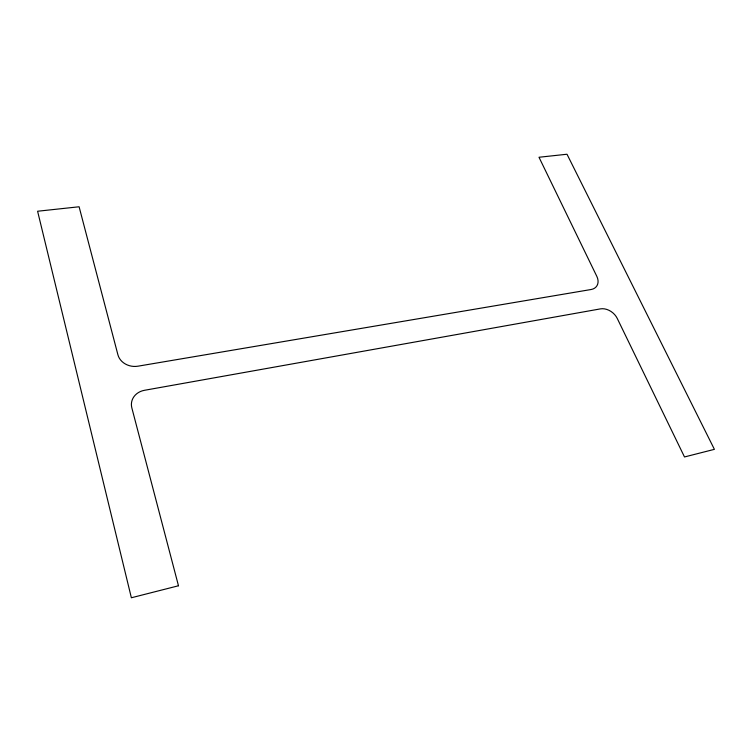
<?xml version="1.0" encoding="UTF-8"?>
<svg xmlns="http://www.w3.org/2000/svg" width="752" height="752" viewBox="0 0 752 752"><rect width="100%" height="100%" fill="white"/><g stroke="black" fill="none" stroke-linecap="round" stroke-linejoin="round"><path stroke-width="1.13" d="M178.478 585.77L131.365 597.765L37.6 211.237L79.101 206.772L117.914 354.794A16.647 14.175 7.4 0 0 137.973 366.186L591.1 289.511A13.592 10.02 36.4 0 0 596.825 276.369L538.996 157.253L567.008 154.235L714.4 449.348L684.499 456.962L617.251 318.434A13.903 10.359 38.7 0 0 600.397 308.884L144.478 390.297A16.948 14.89 6.7 0 0 131.835 407.875L178.478 585.77"/></g></svg>
